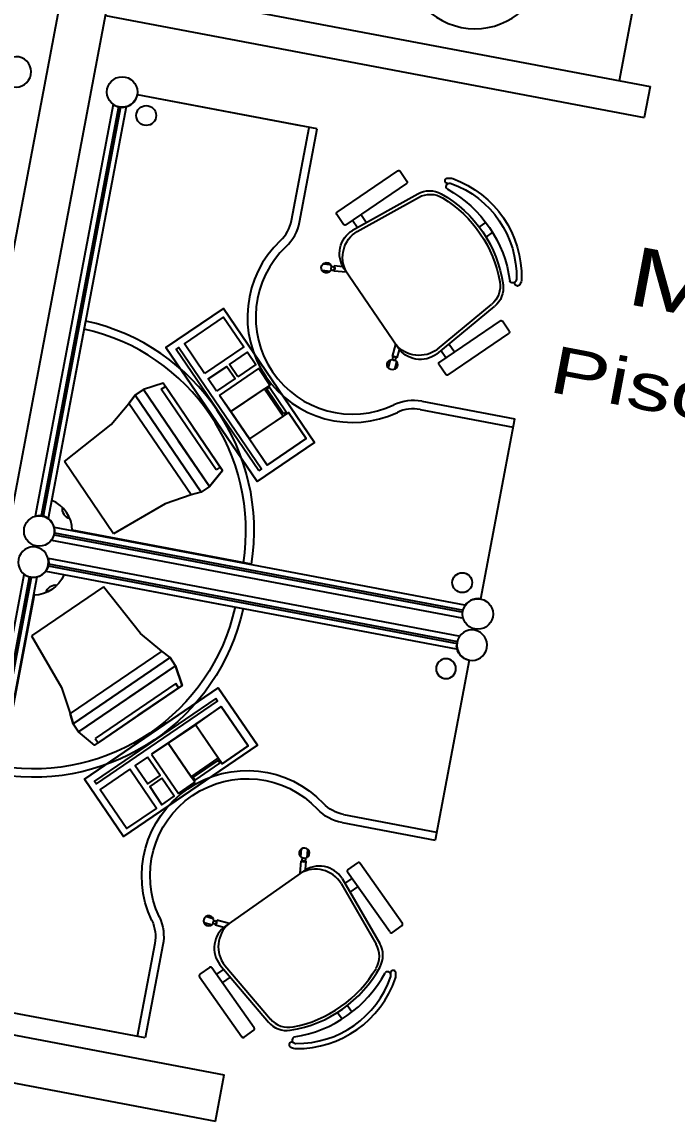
# Model space of a CAD drawing. Header units: inches. Extents: x -18604 to 2753, y -9056 to 3482.
# Drawn here: x 2113.7 to 2322.8, y -5384.8 to -5034.3 of the extents above; entities that cross this region are included whole.
import ezdxf
from ezdxf.enums import TextEntityAlignment as Align

# ---------------------------------------------------------------- set-up
doc = ezdxf.new("R2010")
doc.units = ezdxf.units.IN
for name, color, linetype in [('ESPECARQ', 2, 'Continuous'), ('MOVEIS', 2, 'Continuous'), ('Parede', 6, 'Continuous'), ('Parede Baixo', 4, 'Continuous'), ('TEXTO', 2, 'Continuous')]:
    doc.layers.add(name, color=color, linetype=linetype)
doc.styles.add('REGUA100', font='GOTHIC.TTF', dxfattribs={"width": 1.4})
doc.styles.add('REGUA60', font='GOTHIC.TTF', dxfattribs={"width": 1.4})

# ---------------------------------------------------------------- blocks, each defined once
blk = doc.blocks.new('INDUNI1')
at = {"color": 0, "style": 'REGUA100', "width": 1.4, "flags": 8}
for tag, p in [('NOME1', (0, 0)), ('NOME2', (0, -4.286))]:
    blk.add_attdef(tag, text='', height=2.5, dxfattribs=at).set_placement(p, align=Align.CENTER)
at = {"layer": 'ESPECARQ', "style": 'REGUA60', "width": 1.4}
blk.add_attdef('AREA', text='', height=1.5, dxfattribs=at).set_placement((0, -7.813), align=Align.CENTER)
at = {"layer": 'ESPECARQ', "style": 'REGUA60', "width": 1.4, "flags": 8}
for tag, p in [('PISO', (0, -10.313)), ('REVPAR', (0, -12.813)), ('PEDIR', (0, -15.313))]:
    blk.add_attdef(tag, text='', height=1.5, dxfattribs=at).set_placement(p, align=Align.CENTER)

msp = doc.modelspace()

# ---------------------------------------------------------------- linework, layer by layer
at = {"layer": 'MOVEIS'}
for p, q in [((2309.93, -5023.54, -1754.51), (2304.35, -5053.02, -1754.51)), ((2202.72, -5067.4, -1754.51), (2150.5, -5057.52, -1754.51)), ((2207.9, -5068.38, -1754.51), (2150.5, -5057.52, -1754.51)), ((2142.77, -5060.57, -1754.51), (2117.93, -5191.88, -1754.51)), ((2144.45, -5061.36, -1754.51), (2119.78, -5191.76, -1754.51)), ((2145.07, -5061.48, -1754.51), (2120.4, -5191.88, -1754.51)), ((2146.92, -5061.35, -1754.51), (2122.08, -5192.67, -1754.51)), ((2199.69, -5097.6, -1754.51), (2205.31, -5067.89, -1754.51)), ((2202.28, -5098.09, -1754.51), (2207.9, -5068.38, -1754.51)), ((2214.33, -5094.92, -1754.31), (2233.68, -5081.74, -1754.31)), ((2234.43, -5081.88, -1754.31), (2236.58, -5085.03, -1754.31)), ((2236.44, -5085.78, -1754.31), (2217.09, -5098.97, -1754.31)), ((2219.17, -5100.73, -1754.31), (2240.05, -5089.08, -1754.31)), ((2220.71, -5101.06, -1754.31), (2240.28, -5090.22, -1754.31)), ((2216.34, -5098.83, -1754.31), (2214.19, -5095.68, -1754.31)), ((2223.55, -5098.2, -1754.31), (2221.86, -5095.72, -1754.31)), ((2220.77, -5099.91, -1754.31), (2219.17, -5097.56, -1754.31)), ((2259.66, -5099.71, -1754.31), (2261.77, -5098.27, -1754.31)), ((2261.8, -5102.86, -1754.31), (2263.92, -5101.42, -1754.31)), ((2212.01, -5113.82, -1754.31), (2209.48, -5113.58, -1754.31)), ((2212.21, -5111.78, -1754.31), (2209.68, -5111.53, -1754.31)), ((2213.24, -5113.5, -1754.31), (2213.22, -5113.71, -1754.31)), ((2217.26, -5114.1, -1754.31), (2213.22, -5113.71, -1754.31)), ((2213.38, -5112.09, -1754.31), (2213.36, -5112.29, -1754.31)), ((2216.07, -5112.35, -1754.31), (2213.38, -5112.09, -1754.31)), ((2233.64, -5138.12, -1754.31), (2216.55, -5113.05, -1754.31)), ((2246.06, -5140.18, -1754.31), (2264.54, -5125, -1754.31)), ((2246.32, -5138.63, -1754.31), (2263.57, -5124.36, -1754.31)), ((2177.95, -5125.64, -1752.4), (2159.63, -5138.13, -1752.4)), ((2165.5, -5136.93, -1752.4), (2178.02, -5128.4, -1752.4)), ((2177.95, -5125.64, -1752.4), (2177.95, -5125.64, -1754.51)), ((2207.08, -5168.38, -1754.51), (2177.95, -5125.64, -1754.51)), ((2207.08, -5168.38, -1752.4), (2177.95, -5125.64, -1752.4)), ((2178.02, -5128.4, -1752.4), (2184.47, -5137.86, -1752.4)), ((2123.23, -5186.88, -1754.51), (2134.06, -5129.65, -1754.51)), ((2266.29, -5129.56, -1754.31), (2246.94, -5142.75, -1754.31)), ((2269.19, -5132.86, -1754.31), (2267.04, -5129.71, -1754.31)), ((2249.7, -5146.8, -1754.31), (2269.05, -5133.61, -1754.31)), ((2159.63, -5138.13, -1752.4), (2188.77, -5180.87, -1752.4)), ((2162.87, -5138.73, -1752.4), (2163.74, -5138.13, -1752.4)), ((2189.25, -5177.43, -1752.4), (2162.87, -5138.73, -1752.4)), ((2163.74, -5138.13, -1752.4), (2190.13, -5176.83, -1752.4)), ((2171.95, -5146.4, -1752.4), (2165.5, -5136.93, -1752.4)), ((2184.47, -5137.86, -1752.4), (2171.95, -5146.4, -1752.4)), ((2232.92, -5137.07, -1754.31), (2231.81, -5140.97, -1754.31)), ((2234.12, -5138.83, -1754.31), (2233.38, -5141.42, -1754.31)), ((2247.41, -5138.99, -1754.31), (2249.01, -5141.34, -1754.31)), ((2250.03, -5137.03, -1754.31), (2251.71, -5139.5, -1754.31)), ((2179.91, -5143.52, -1752.4), (2185.66, -5139.6, -1752.4)), ((2185.66, -5139.6, -1752.4), (2188.34, -5143.53, -1752.4)), ((2231.26, -5142.06, -1754.31), (2230.57, -5144.51, -1754.31)), ((2232.01, -5141.03, -1754.31), (2231.81, -5140.97, -1754.31)), ((2233.24, -5142.63, -1754.31), (2232.54, -5145.07, -1754.31)), ((2233.38, -5141.42, -1754.31), (2233.18, -5141.36, -1754.31)), ((2173.14, -5148.14, -1752.4), (2179.04, -5144.12, -1752.4)), ((2176.71, -5153.37, -1752.4), (2189.23, -5144.84, -1752.4)), ((2179.04, -5144.12, -1752.4), (2181.72, -5148.04, -1752.4)), ((2182.59, -5147.45, -1752.4), (2179.91, -5143.52, -1752.4)), ((2188.34, -5143.53, -1752.4), (2182.59, -5147.45, -1752.4)), ((2189.23, -5144.84, -1752.4), (2192.8, -5150.07, -1752.4)), ((2246.8, -5143.51, -1754.31), (2248.95, -5146.66, -1754.31)), ((2158.69, -5149.45, -1752.4), (2152.42, -5151.49, -1752.4)), ((2168.21, -5163.4, -1752.4), (2158.69, -5149.45, -1752.4)), ((2175.82, -5152.07, -1752.4), (2173.14, -5148.14, -1752.4)), ((2181.72, -5148.04, -1752.4), (2175.82, -5152.07, -1752.4)), ((2149.8, -5153.27, -1753.46), (2152.42, -5151.49, -1752.4)), ((2152.42, -5151.49, -1752.4), (2149.8, -5153.27, -1752.4)), ((2173.53, -5182.45, -1752.4), (2152.42, -5151.49, -1752.4)), ((2152.42, -5151.49, -1752.4), (2173.53, -5182.45, -1752.4)), ((2158.14, -5151.44, -1752.4), (2159.45, -5150.55, -1752.4)), ((2175.66, -5177.15, -1752.4), (2158.14, -5151.44, -1752.4)), ((2176.97, -5176.25, -1752.4), (2159.45, -5150.55, -1752.4)), ((2170.15, -5166.25, -1747.12), (2160.19, -5151.64, -1747.12)), ((2192.8, -5150.07, -1752.4), (2191.05, -5151.26, -1752.4)), ((2191.05, -5151.26, -1752.4), (2197, -5159.98, -1752.4)), ((2191.79, -5151.4, -1752.4), (2192.66, -5150.8, -1752.4)), ((2197.14, -5159.25, -1752.4), (2191.79, -5151.4, -1752.4)), ((2192.66, -5150.8, -1752.4), (2198.01, -5158.65, -1752.4)), ((2142.14, -5162.65, -1755.57), (2147.78, -5155.93, -1753.46)), ((2149.8, -5153.27, -1753.46), (2147.78, -5155.93, -1753.46)), ((2147.78, -5155.93, -1753.46), (2149.8, -5153.27, -1753.46)), ((2170.91, -5184.24, -1753.46), (2149.8, -5153.27, -1753.46)), ((2170.91, -5184.24, -1752.4), (2149.8, -5153.27, -1752.4)), ((2191.89, -5175.63, -1752.4), (2176.71, -5153.37, -1752.4)), ((2241.27, -5155.27, -1754.51), (2270.98, -5160.89, -1754.51)), ((2197, -5159.98, -1752.4), (2198.74, -5158.79, -1752.4)), ((2198.01, -5158.65, -1752.4), (2197.14, -5159.25, -1752.4)), ((2198.74, -5158.79, -1752.4), (2204.41, -5167.1, -1752.4)), ((2240.78, -5157.86, -1754.51), (2270.49, -5163.48, -1754.51)), ((2127.22, -5174.49, -1755.57), (2142.14, -5162.65, -1755.57)), ((2168.21, -5163.4, -1752.4), (2177.72, -5177.36, -1752.4)), ((2260.11, -5218.3, -1754.51), (2270.98, -5160.89, -1754.51)), ((2204.41, -5167.1, -1752.4), (2191.89, -5175.63, -1752.4)), ((2163.57, -5167.84, -1752.4), (2173.53, -5182.45, -1752.4)), ((2188.77, -5180.87, -1752.4), (2207.08, -5168.38, -1752.4)), ((2207.08, -5168.38, -1752.4), (2207.08, -5168.38, -1754.51)), ((2142.92, -5197.51, -1755.57), (2127.22, -5174.49, -1755.57)), ((2177.72, -5177.36, -1752.4), (2173.53, -5182.45, -1752.4)), ((2176.97, -5176.25, -1752.4), (2175.66, -5177.15, -1752.4)), ((2176.97, -5176.25, -1752.4), (2176.97, -5176.25, -1752.4)), ((2176.97, -5176.25, -1752.4), (2176.97, -5176.25, -1752.4)), ((2190.13, -5176.83, -1752.4), (2189.25, -5177.43, -1752.4)), ((2170.91, -5184.24, -1753.46), (2167.7, -5185.15, -1753.46)), ((2170.91, -5184.24, -1753.46), (2167.7, -5185.15, -1753.46)), ((2173.53, -5182.45, -1752.4), (2170.91, -5184.24, -1753.46)), ((2173.53, -5182.45, -1752.4), (2170.91, -5184.24, -1752.4)), ((2159.39, -5187.94, -1755.57), (2142.92, -5197.51, -1755.57)), ((2167.7, -5185.15, -1753.46), (2159.39, -5187.94, -1755.57)), ((2123.93, -5195.38, -1754.51), (2254.92, -5220.16, -1754.51)), ((2123.93, -5197.85, -1754.51), (2254.46, -5222.55, -1754.51)), ((2124.05, -5197.23, -1754.51), (2254.58, -5221.93, -1754.51)), ((2186.97, -5207.25, -1754.51), (2129.73, -5196.42, -1754.51)), ((2123.14, -5199.53, -1754.51), (2254.13, -5224.31, -1754.51)), ((2122.05, -5205.31, -1754.51), (2253.04, -5230.09, -1754.51)), ((2122.06, -5207.78, -1754.51), (2252.59, -5232.48, -1754.51)), ((2122.17, -5207.16, -1754.51), (2252.7, -5231.85, -1754.51)), ((2089.56, -5341.83, -1754.51), (2114.4, -5210.52, -1754.51)), ((2091.41, -5341.71, -1754.51), (2116.08, -5211.31, -1754.51)), ((2092.03, -5341.83, -1754.51), (2116.7, -5211.43, -1754.51)), ((2093.71, -5342.62, -1754.51), (2118.55, -5211.3, -1754.51)), ((2121.26, -5209.46, -1754.51), (2252.25, -5234.24, -1754.51)), ((2184.28, -5221.43, -1754.51), (2127.05, -5210.6, -1754.51)), ((2139.72, -5214.41, -1755.57), (2116.69, -5230.11, -1755.57)), ((2151.56, -5229.33, -1755.57), (2139.72, -5214.41, -1755.57)), ((2117.51, -5217.11, -1754.51), (2106.68, -5274.34, -1754.51)), ((2116.69, -5230.11, -1755.57), (2126.26, -5246.58, -1755.57)), ((2158.28, -5234.97, -1753.46), (2151.56, -5229.33, -1755.57)), ((2160.93, -5236.99, -1753.46), (2129.97, -5258.1, -1753.46)), ((2160.93, -5236.99, -1752.4), (2129.97, -5258.1, -1752.4)), ((2160.93, -5236.99, -1753.46), (2158.28, -5234.97, -1753.46)), ((2160.93, -5236.99, -1753.46), (2158.28, -5234.97, -1753.46)), ((2162.72, -5239.61, -1752.4), (2160.93, -5236.99, -1753.46)), ((2162.72, -5239.61, -1752.4), (2160.93, -5236.99, -1752.4)), ((2162.72, -5239.61, -1752.4), (2131.75, -5260.72, -1752.4)), ((2131.75, -5260.72, -1752.4), (2162.72, -5239.61, -1752.4)), ((2148.11, -5249.57, -1752.4), (2162.72, -5239.61, -1752.4)), ((2164.76, -5245.88, -1752.4), (2162.72, -5239.61, -1752.4)), ((2256.41, -5237.87, -1754.51), (2245.55, -5295.28, -1754.51)), ((2126.26, -5246.58, -1755.57), (2129.06, -5254.89, -1753.46)), ((2133.59, -5275.79, -1752.4), (2176.32, -5246.65, -1752.4)), ((2162.76, -5245.33, -1752.4), (2137.06, -5262.85, -1752.4)), ((2163.66, -5246.64, -1752.4), (2137.95, -5264.16, -1752.4)), ((2150.8, -5255.4, -1752.4), (2164.76, -5245.88, -1752.4)), ((2163.66, -5246.64, -1752.4), (2162.76, -5245.33, -1752.4)), ((2163.66, -5246.64, -1752.4), (2163.66, -5246.64, -1752.4)), ((2163.66, -5246.64, -1752.4), (2163.66, -5246.64, -1752.4)), ((2176.32, -5246.65, -1752.4), (2188.81, -5264.97, -1752.4)), ((2175.52, -5250.03, -1752.4), (2136.82, -5276.42, -1752.4)), ((2137.41, -5277.29, -1752.4), (2176.11, -5250.9, -1752.4)), ((2176.11, -5250.9, -1752.4), (2175.52, -5250.03, -1752.4)), ((2153.65, -5253.46, -1747.12), (2139.04, -5263.42, -1747.12)), ((2177.31, -5252.66, -1752.4), (2155.05, -5267.84, -1752.4)), ((2185.85, -5265.18, -1752.4), (2177.31, -5252.66, -1752.4)), ((2129.97, -5258.1, -1753.46), (2129.06, -5254.89, -1753.46)), ((2129.06, -5254.89, -1753.46), (2129.97, -5258.1, -1753.46)), ((2129.97, -5258.1, -1753.46), (2131.75, -5260.72, -1752.4)), ((2131.75, -5260.72, -1752.4), (2129.97, -5258.1, -1752.4)), ((2150.8, -5255.4, -1752.4), (2136.85, -5264.91, -1752.4)), ((2136.85, -5264.91, -1752.4), (2131.75, -5260.72, -1752.4)), ((2137.06, -5262.85, -1752.4), (2137.95, -5264.16, -1752.4)), ((2188.81, -5264.97, -1754.51), (2146.07, -5294.11, -1754.51)), ((2188.81, -5264.97, -1752.4), (2146.07, -5294.11, -1752.4)), ((2177.54, -5270.85, -1752.4), (2185.85, -5265.18, -1752.4)), ((2188.81, -5264.97, -1752.4), (2188.81, -5264.97, -1754.51)), ((2153.74, -5268.73, -1752.4), (2149.82, -5271.41, -1752.4)), ((2157.77, -5274.63, -1752.4), (2153.74, -5268.73, -1752.4)), ((2155.05, -5267.84, -1752.4), (2163.59, -5280.36, -1752.4)), ((2149.82, -5271.41, -1752.4), (2153.84, -5277.31, -1752.4)), ((2167.63, -5275.05, -1752.4), (2176.35, -5269.1, -1752.4)), ((2176.22, -5269.84, -1752.4), (2168.37, -5275.19, -1752.4)), ((2168.96, -5276.06, -1752.4), (2176.81, -5270.71, -1752.4)), ((2176.81, -5270.71, -1752.4), (2176.22, -5269.84, -1752.4)), ((2176.35, -5269.1, -1752.4), (2177.54, -5270.85, -1752.4)), ((2146.07, -5294.11, -1752.4), (2133.59, -5275.79, -1752.4)), ((2148.07, -5272.6, -1752.4), (2138.61, -5279.05, -1752.4)), ((2156.61, -5285.12, -1752.4), (2148.07, -5272.6, -1752.4)), ((2153.84, -5277.31, -1752.4), (2157.77, -5274.63, -1752.4)), ((2158.36, -5275.5, -1752.4), (2154.44, -5278.18, -1752.4)), ((2162.28, -5281.25, -1752.4), (2158.36, -5275.5, -1752.4)), ((2168.82, -5276.79, -1752.4), (2167.63, -5275.05, -1752.4)), ((2168.37, -5275.19, -1752.4), (2168.96, -5276.06, -1752.4)), ((2136.82, -5276.42, -1752.4), (2137.41, -5277.29, -1752.4)), ((2138.61, -5279.05, -1752.4), (2147.15, -5291.57, -1752.4)), ((2154.44, -5278.18, -1752.4), (2158.36, -5283.93, -1752.4)), ((2163.59, -5280.36, -1752.4), (2168.82, -5276.79, -1752.4)), ((2158.36, -5283.93, -1752.4), (2162.28, -5281.25, -1752.4)), ((2147.15, -5291.57, -1752.4), (2156.61, -5285.12, -1752.4)), ((2215.84, -5289.66, -1754.51), (2245.55, -5295.28, -1754.51)), ((2216.33, -5287.07, -1754.51), (2246.04, -5292.69, -1754.51)), ((2146.07, -5294.11, -1752.4), (2146.07, -5294.11, -1754.51)), ((2202.68, -5300.57, -1754.31), (2202.88, -5298.04, -1754.31)), ((2204.72, -5300.74, -1754.31), (2204.93, -5298.2, -1754.31)), ((2202.48, -5305.83, -1754.31), (2202.8, -5301.79, -1754.31)), ((2203.01, -5301.8, -1754.31), (2202.8, -5301.79, -1754.31)), ((2204.22, -5304.61, -1754.31), (2204.43, -5301.92, -1754.31)), ((2204.43, -5301.92, -1754.31), (2204.23, -5301.9, -1754.31)), ((2217.73, -5304.66, -1754.31), (2220.85, -5302.46, -1754.31)), ((2221.61, -5302.59, -1754.31), (2235.11, -5321.72, -1754.31)), ((2203.52, -5305.1, -1754.31), (2178.73, -5322.59, -1754.31)), ((2216.72, -5309.11, -1754.31), (2219.05, -5307.46, -1754.31)), ((2231.11, -5324.54, -1754.31), (2217.6, -5305.42, -1754.31)), ((2215.57, -5309.06, -1754.31), (2226.74, -5328.46, -1754.31)), ((2215.88, -5307.52, -1754.31), (2227.87, -5328.2, -1754.31)), ((2218.49, -5311.86, -1754.31), (2220.93, -5310.13, -1754.31)), ((2174.75, -5320.29, -1754.31), (2172.29, -5319.63, -1754.31)), ((2175.8, -5321.02, -1754.31), (2175.85, -5320.81, -1754.31)), ((2179.77, -5321.86, -1754.31), (2175.85, -5320.81, -1754.31)), ((2174.22, -5322.27, -1754.31), (2171.76, -5321.61, -1754.31)), ((2175.43, -5322.39, -1754.31), (2175.48, -5322.19, -1754.31)), ((2178.03, -5323.09, -1754.31), (2175.43, -5322.39, -1754.31)), ((2234.98, -5322.48, -1754.31), (2231.87, -5324.67, -1754.31)), ((2156.07, -5328.16, -1754.51), (2150.45, -5357.86, -1754.51)), ((2158.66, -5328.65, -1754.51), (2153.04, -5358.35, -1754.51)), ((2176.87, -5335.05, -1754.31), (2192.35, -5353.28, -1754.31)), ((2178.43, -5335.28, -1754.31), (2192.97, -5352.3, -1754.31)), ((2170.31, -5338.8, -1754.31), (2183.81, -5357.93, -1754.31)), ((2173.56, -5335.84, -1754.31), (2170.44, -5338.04, -1754.31)), ((2187.82, -5355.1, -1754.31), (2174.32, -5335.97, -1754.31)), ((2178.09, -5336.38, -1754.31), (2175.76, -5338.02, -1754.31)), ((2180.09, -5338.96, -1754.31), (2177.65, -5340.69, -1754.31)), ((2147.86, -5357.37, -1754.51), (2095.63, -5347.49, -1754.51)), ((2153.04, -5358.35, -1754.51), (2095.63, -5347.49, -1754.51)), ((2217.56, -5347.98, -1754.31), (2219.03, -5350.08, -1754.31)), ((2214.44, -5350.18, -1754.31), (2215.92, -5352.27, -1754.31)), ((2184.57, -5358.06, -1754.31), (2187.69, -5355.86, -1754.31))]:
    msp.add_line(p, q, dxfattribs=at)
at = {"layer": 'MOVEIS', "extrusion": (0.826234, 0.563328, 0)}
for p, q in [((2149.8, -5153.27, -1752.4), (2149.8, -5153.27, -1753.46)), ((2170.91, -5184.24, -1752.4), (2170.91, -5184.24, -1753.46))]:
    msp.add_line(p, q, dxfattribs=at)
at = {"layer": 'MOVEIS', "extrusion": (0.563328, -0.826234, 0)}
for p, q in [((2160.93, -5236.99, -1752.4), (2160.93, -5236.99, -1753.46)), ((2129.97, -5258.1, -1752.4), (2129.97, -5258.1, -1753.46))]:
    msp.add_line(p, q, dxfattribs=at)
at = {"layer": 'MOVEIS'}
for centre, radius in [((2145.67, -5056.61, -1754.51), 4.86), ((2153.33, -5064.12, -1754.51), 3.17), ((2119.18, -5196.63, -1754.51), 4.86), ((2254.21, -5213.1, -1754.51), 3.17), ((2259.2, -5223.12, -1754.51), 4.86), ((2203.65, -5301.4, -1754.31), 0.545), ((2175.2, -5321.49, -1754.31), 0.545)]:
    msp.add_circle(centre, radius, dxfattribs=at)
for centre, radius, start, end in [((2258.31, -5013.92, -1754.51), 22.5, 86.4885, 70.8568), ((2145.67, -5056.61, -1754.51), 4.91, 233.8119, 349.2862), ((2188.07, -5095.4, -1754.51), 11.82, 313.3118, 349.2862), ((2188.07, -5095.4, -1754.51), 14.46, 313.3118, 349.2862), ((2219.21, -5128.43, -1754.51), 33.57, 133.3118, 295.2607), ((2219.21, -5128.43, -1754.51), 30.93, 133.3118, 295.2607), ((2119.18, -5196.63, -1754.51), 68.61, 351.0936, 77.4789), ((2119.18, -5196.63, -1754.51), 65.97, 351.0936, 77.4789), ((2238.58, -5169.48, -1754.51), 14.46, 79.2862, 115.2607), ((2238.58, -5169.48, -1754.51), 11.82, 79.2862, 115.2607), ((2119.18, -5196.63, -1754.51), 10.56, 1.1157, 67.4567), ((2119.18, -5196.63, -1754.51), 4.91, 323.8119, 104.7606), ((2129.6, -5189.52, -1754.51), 3.14, 170.8791, 257.6934), ((2259.2, -5223.12, -1754.51), 4.91, 79.2862, 156.8676), ((2203.8, -5299.39, -1754.31), 1.63, 277.9356, 253.7559), ((2203.66, -5301.31, -1754.31), 0.817, 217.1996, 313.579), ((2208.54, -5312.22, -1754.31), 8.71, 32.6503, 125.2195), ((2221.16, -5302.9, -1754.31), 0.545, 35.2195, 125.2195), ((2207.38, -5314.18, -1754.31), 9.66, 31.9673, 119.627), ((2218.05, -5305.1, -1754.31), 0.545, 125.2195, 215.2195), ((2173.26, -5320.95, -1754.31), 1.63, 356.6831, 332.5034), ((2175.11, -5321.46, -1754.31), 0.817, 296.8601, 33.2394), ((2183.76, -5329.71, -1754.31), 8.71, 125.2195, 217.7888), ((2185.99, -5329.27, -1754.31), 9.66, 130.812, 218.4717), ((2231.55, -5324.23, -1754.31), 0.545, 215.2195, 305.2195), ((2234.66, -5322.03, -1754.31), 0.545, 305.2195, 35.2195), ((2220.13, -5332.26, -1754.31), 7.62, 329.4834, 29.9196), ((2221.27, -5332.03, -1754.31), 7.62, 331.6148, 30.0983), ((2170.76, -5338.49, -1754.31), 0.545, 125.2195, 215.2195), ((2173.87, -5336.29, -1754.31), 0.545, 35.2195, 125.2195), ((2193.28, -5316.9, -1754.31), 39.44, 278.8242, 331.6148), ((2192.72, -5316.11, -1754.31), 39.44, 280.9556, 329.4834), ((2194.76, -5318.99, -1754.31), 39.44, 278.457, 331.9821), ((2194.76, -5318.99, -1754.31), 39.44, 278.457, 331.9821), ((2201.47, -5328.51, -1754.31), 31.61, 269.3637, 341.0754), ((2201.47, -5328.51, -1754.31), 31.61, 269.3637, 341.0754), ((2230.34, -5338.29, -1754.31), 1.09, 10.074, 134.8901), ((2230.34, -5338.29, -1754.31), 1.09, 10.074, 134.8901), ((2232.19, -5337.66, -1754.31), 0.852, 349.894, 185.4086), ((2230.08, -5338.34, -1754.31), 1.36, 342.0894, 10.074), ((2230.08, -5338.34, -1754.31), 1.36, 342.0894, 10.074), ((2230.08, -5338.34, -1754.31), 2.99, 341.7624, 10.074), ((2201.47, -5328.51, -1754.31), 33.24, 269.3433, 341.0957), ((2198.77, -5347.34, -1754.31), 7.62, 220.5194, 280.9556), ((2187.37, -5355.42, -1754.31), 0.545, 305.2195, 35.2195), ((2198.16, -5348.34, -1754.31), 7.62, 220.3408, 278.8242), ((2184.26, -5357.61, -1754.31), 0.545, 215.2195, 305.2195), ((2199.82, -5360.51, -1754.31), 0.852, 65.0304, 260.5451), ((2201.03, -5358.99, -1754.31), 1.09, 115.549, 240.365), ((2201.03, -5358.99, -1754.31), 1.09, 115.549, 240.365), ((2201.16, -5358.75, -1754.31), 1.36, 240.365, 268.3496), ((2201.16, -5358.75, -1754.31), 1.36, 240.365, 268.3496), ((2201.16, -5358.75, -1754.31), 2.99, 240.365, 268.6766)]:
    msp.add_arc(centre, radius, start, end, dxfattribs=at)
at = {"layer": 'MOVEIS', "extrusion": (0, 0, -1)}
for centre, major_axis, start_param, end_param in [((2111.76, -5050.19, -1754.51), (3.43, 3.43), 0.972388409668989, 7.255573716848575), ((2233.98, -5082.19, -1754.31), (0.385, 0.385), -1.383806, 0.18699), ((2236.13, -5085.33, -1754.31), (0.385, 0.385), 0.18699, 1.757787), ((2249.58, -5084.92, -1754.31), (0.602, 0.602), 2.278085, 5.690459), ((2250.17, -5086.77, -1754.31), (0.77, 0.77), 3.1598, 5.33825), ((2250.17, -5086.77, -1754.31), (0.77, 0.77), 3.1598, 5.33825), ((2250.21, -5087.04, -1754.31), (2.12, 2.12), -0.944935, -0.450803), ((2250.21, -5087.04, -1754.31), (0.963, 0.963), -0.944935, -0.456511), ((2250.21, -5087.04, -1754.31), (0.963, 0.963), -0.944935, -0.456511), ((2239.92, -5115.48, -1754.31), (22.35, 22.35), -0.438812, 0.812793), ((2239.92, -5115.48, -1754.31), (22.35, 22.35), -0.438812, 0.812793), ((2239.92, -5115.48, -1754.31), (23.5, 23.5), -0.439168, 0.813148), ((2243.76, -5095.74, -1754.31), (5.39, 5.39), -1.294423, -0.273695), ((2243.98, -5096.88, -1754.31), (5.39, 5.39), -1.291305, -0.236495), ((2228.18, -5123.48, -1754.31), (27.89, 27.89), -0.273695, 0.647675), ((2230.3, -5122.04, -1754.31), (27.89, 27.89), -0.280105, 0.654085), ((2230.3, -5122.04, -1754.31), (27.89, 27.89), -0.280105, 0.654085), ((2227.38, -5124.03, -1754.31), (27.89, 27.89), -0.236495, 0.610475), ((2214.64, -5095.37, -1754.31), (0.385, 0.385), 3.328583, 4.899379), ((2216.79, -5098.52, -1754.31), (0.385, 0.385), 1.757787, 3.328583), ((2223.75, -5108.15, -1754.31), (6.16, 6.16), 3.328583, 4.944221), ((2225.69, -5109.34, -1754.31), (6.83, 6.83), 3.42619, 4.956141), ((2210.84, -5112.68, -1754.31), (1.16, 1.16), 1.0852, 6.946369), ((2212.85, -5112.86, -1754.31), (0.385, 0.385), -1.383806, 4.899379), ((2212.76, -5112.85, -1754.31), (0.578, 0.578), 0.04109, 1.723227), ((2258.71, -5118.49, -1754.31), (5.39, 5.39), 0.610475, 1.665286), ((2259.7, -5119.11, -1754.31), (5.39, 5.39), 0.647675, 1.668404), ((2270.39, -5116.42, -1754.31), (0.77, 0.77), 1.318915, 3.497366), ((2270.39, -5116.42, -1754.31), (0.77, 0.77), 1.318915, 3.497366), ((2271.89, -5117.65, -1754.31), (0.602, 0.602), 0.966707, 4.379081), ((2270.15, -5116.28, -1754.31), (0.963, 0.963), 0.830491, 1.318915), ((2270.15, -5116.28, -1754.31), (0.963, 0.963), 0.830491, 1.318915), ((2270.15, -5116.28, -1754.31), (2.12, 2.12), 0.824784, 1.318915), ((2266.59, -5130.01, -1754.31), (0.385, 0.385), -1.383806, 0.18699), ((2268.74, -5133.16, -1754.31), (0.385, 0.385), 0.18699, 1.757787), ((2240.43, -5130.97, -1754.31), (6.83, 6.83), 1.701024, 3.230976), ((2240.84, -5133.21, -1754.31), (6.16, 6.16), 1.712945, 3.328583), ((2231.9, -5143.57, -1754.31), (1.16, 1.16), -0.289203, 5.571966), ((2232.47, -5141.63, -1754.31), (0.385, 0.385), -1.383806, 4.899379), ((2232.45, -5141.72, -1754.31), (0.578, 0.578), -1.349247, 0.33289), ((2247.25, -5143.2, -1754.31), (0.385, 0.385), 3.328583, 4.899379), ((2249.4, -5146.35, -1754.31), (0.385, 0.385), 1.757787, 3.328583), ((2117.3, -5206.56, -1754.51), (3.43, 3.43), 4.113981, 10.397166), ((2117.3, -5206.56, -1754.51), (3.47, 3.47), 0.527777, 2.987797), ((2117.3, -5206.56, -1754.51), (7.46, 7.46), 1.178852, 2.336721), ((2124.41, -5216.98, -1754.51), (2.22, 2.22), 4.141781, 5.656977), ((2117.3, -5206.56, -1754.51), (48.52, 48.52), 1.003932, 2.511641), ((2117.3, -5206.56, -1754.51), (46.65, 46.65), 1.003932, 2.511641), ((2257.32, -5233.05, -1754.51), (3.43, 3.43), 4.113981, 10.397166), ((2257.32, -5233.05, -1754.51), (3.47, 3.47), 2.543185, 3.897234), ((2249.02, -5240.56, -1754.51), (2.24, 2.24), 4.113981, 10.397166), ((2185.5, -5306.59, -1754.51), (23.74, 23.74), 3.486108, 6.31265), ((2185.5, -5306.59, -1754.51), (21.87, 21.87), 3.486108, 6.31265), ((2218.53, -5275.45, -1754.51), (10.23, 10.23), 2.543185, 3.171058), ((2218.53, -5275.45, -1754.51), (8.36, 8.36), 2.543185, 3.171058), ((2144.45, -5325.96, -1754.51), (8.36, 8.36), 0.344515, 0.972388), ((2144.45, -5325.96, -1754.51), (10.23, 10.23), 0.344515, 0.972388)]:
    msp.add_ellipse(centre, major_axis=major_axis, ratio=1, start_param=start_param, end_param=end_param, dxfattribs=at)
at = {"layer": 'MOVEIS'}
for points in [[(2188.77, -5180.87, -1752.4), (2159.63, -5138.13, -1752.4), (2177.95, -5125.64, -1752.4), (2207.08, -5168.38, -1752.4)], [(2171.95, -5146.4, -1752.4), (2165.5, -5136.93, -1752.4), (2178.02, -5128.4, -1752.4), (2184.47, -5137.86, -1752.4)], [(2177.95, -5125.64, -1752.4), (2177.95, -5125.64, -1754.51), (2207.08, -5168.38, -1754.51), (2207.08, -5168.38, -1752.4)], [(2189.25, -5177.43, -1752.4), (2162.87, -5138.73, -1752.4), (2163.74, -5138.13, -1752.4), (2190.13, -5176.83, -1752.4)], [(2182.59, -5147.45, -1752.4), (2179.91, -5143.52, -1752.4), (2185.66, -5139.6, -1752.4), (2188.34, -5143.53, -1752.4)], [(2175.82, -5152.07, -1752.4), (2173.14, -5148.14, -1752.4), (2179.04, -5144.12, -1752.4), (2181.72, -5148.04, -1752.4)], [(2176.71, -5153.37, -1752.4), (2189.23, -5144.84, -1752.4), (2192.8, -5150.07, -1752.4), (2180.36, -5158.55, -1752.4)], [(2173.53, -5182.45, -1752.4), (2177.72, -5177.36, -1752.4), (2158.69, -5149.45, -1752.4), (2152.42, -5151.49, -1752.4)], [(2170.91, -5184.24, -1752.4), (2149.8, -5153.27, -1752.4), (2152.42, -5151.49, -1752.4), (2173.53, -5182.45, -1752.4)], [(2186.3, -5167.27, -1752.4), (2180.36, -5158.55, -1752.4), (2191.05, -5151.26, -1752.4), (2197, -5159.98, -1752.4)], [(2197.14, -5159.25, -1752.4), (2191.79, -5151.4, -1752.4), (2192.66, -5150.8, -1752.4), (2198.01, -5158.65, -1752.4)], [(2167.7, -5185.15, -1753.46), (2147.78, -5155.93, -1753.46), (2149.8, -5153.27, -1753.46), (2170.91, -5184.24, -1753.46)], [(2191.89, -5175.63, -1752.4), (2204.41, -5167.1, -1752.4), (2198.74, -5158.79, -1752.4), (2186.3, -5167.27, -1752.4)], [(2158.28, -5234.97, -1753.46), (2129.06, -5254.89, -1753.46), (2129.97, -5258.1, -1753.46), (2160.93, -5236.99, -1753.46)], [(2160.93, -5236.99, -1752.4), (2129.97, -5258.1, -1752.4), (2131.75, -5260.72, -1752.4), (2162.72, -5239.61, -1752.4)], [(2162.72, -5239.61, -1752.4), (2164.76, -5245.88, -1752.4), (2136.85, -5264.91, -1752.4), (2131.75, -5260.72, -1752.4)], [(2176.32, -5246.65, -1752.4), (2133.59, -5275.79, -1752.4), (2146.07, -5294.11, -1752.4), (2188.81, -5264.97, -1752.4)], [(2175.52, -5250.03, -1752.4), (2136.82, -5276.42, -1752.4), (2137.41, -5277.29, -1752.4), (2176.11, -5250.9, -1752.4)], [(2177.31, -5252.66, -1752.4), (2185.85, -5265.18, -1752.4), (2177.54, -5270.85, -1752.4), (2169.06, -5258.41, -1752.4)], [(2169.06, -5258.41, -1752.4), (2160.34, -5264.35, -1752.4), (2167.63, -5275.05, -1752.4), (2176.35, -5269.1, -1752.4)], [(2146.07, -5294.11, -1752.4), (2146.07, -5294.11, -1754.51), (2188.81, -5264.97, -1754.51), (2188.81, -5264.97, -1752.4)], [(2155.05, -5267.84, -1752.4), (2163.59, -5280.36, -1752.4), (2168.82, -5276.79, -1752.4), (2160.34, -5264.35, -1752.4)], [(2153.74, -5268.73, -1752.4), (2149.82, -5271.41, -1752.4), (2153.84, -5277.31, -1752.4), (2157.77, -5274.63, -1752.4)], [(2176.22, -5269.84, -1752.4), (2168.37, -5275.19, -1752.4), (2168.96, -5276.06, -1752.4), (2176.81, -5270.71, -1752.4)], [(2148.07, -5272.6, -1752.4), (2138.61, -5279.05, -1752.4), (2147.15, -5291.57, -1752.4), (2156.61, -5285.12, -1752.4)], [(2158.36, -5275.5, -1752.4), (2154.44, -5278.18, -1752.4), (2158.36, -5283.93, -1752.4), (2162.28, -5281.25, -1752.4)]]:
    msp.add_3dface(points, dxfattribs=at)
at = {"layer": 'Parede'}
for p, q in [((1964.16, -5344.86, -1754.51), (2175.42, -5384.83, -1754.51)), ((2079.95, -5351.5, -1754.51), (2178.2, -5370.09, -1754.51)), ((2175.42, -5384.83, -1754.51), (2178.2, -5370.09, -1754.51))]:
    msp.add_line(p, q, dxfattribs=at)
at = {"layer": 'Parede Baixo'}
for p, q in [((2065.21, -5348.72, -1754.51), (2165.6, -4818.13, -1754.51)), ((2079.95, -5351.5, -1754.51), (2179.4, -4825.83, -1754.51)), ((2142.22, -5022.34, -1754.51), (2314.17, -5054.88, -1754.51)), ((2140.37, -5032.17, -1754.51), (2312.31, -5064.7, -1754.51)), ((2314.17, -5054.88, -1754.51), (2312.31, -5064.7, -1754.51))]:
    msp.add_line(p, q, dxfattribs=at)

# ---------------------------------------------------------------- block references
at = {"layer": 'TEXTO'}
ref = msp.add_blockref('INDUNI1', (2377.05, -5137.52, -1817.95), dxfattribs=dict(at, xscale=7.499999999995258, yscale=7.499999999992724, zscale=7.5, rotation=349.2862480787863))
ref.add_attrib('NOME1', 'Módulo 8', dxfattribs={"layer": '0', "color": 0, "height": 18.75, "rotation": 349.2862, "style": 'REGUA100', "width": 1.4, "flags": 8}).set_placement((2377.05, -5137.52, -1817.95), align=Align.CENTER)
ref.add_attrib('NOME2', 'Piso Cerâmico', dxfattribs={"layer": '0', "color": 0, "height": 15, "rotation": 349.2862, "style": 'REGUA100', "width": 1.4, "flags": 8}).set_placement((2371.08, -5169.11, -1817.95), align=Align.CENTER)
ref.add_attrib('AREA', 'A: 00 m²', dxfattribs={"layer": 'ESPECARQ', "height": 11.25, "rotation": 349.2862, "style": 'REGUA60', "width": 1.4}).set_placement((2366.16, -5195.1, -1817.95), align=Align.CENTER)

doc.saveas('drawing.dxf')
